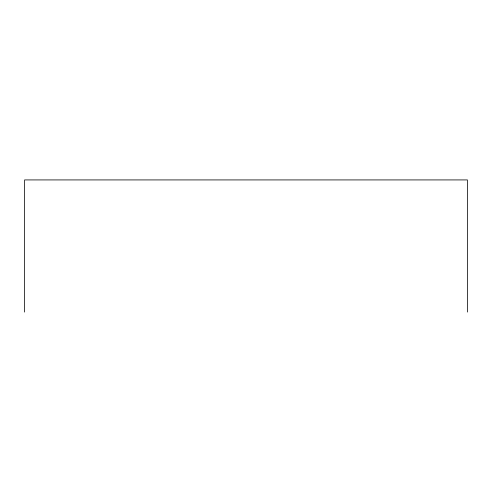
<?xml version="1.0" encoding="UTF-8"?>
<svg xmlns="http://www.w3.org/2000/svg" width="492" height="492" viewBox="0 0 492 492"><rect width="100%" height="100%" fill="white"/><g stroke="black" fill="none" stroke-linecap="round" stroke-linejoin="round"><path stroke-width="0.74" d="M467.4 312.076L467.4 179.924L24.6 179.924L24.6 312.076"/></g></svg>
